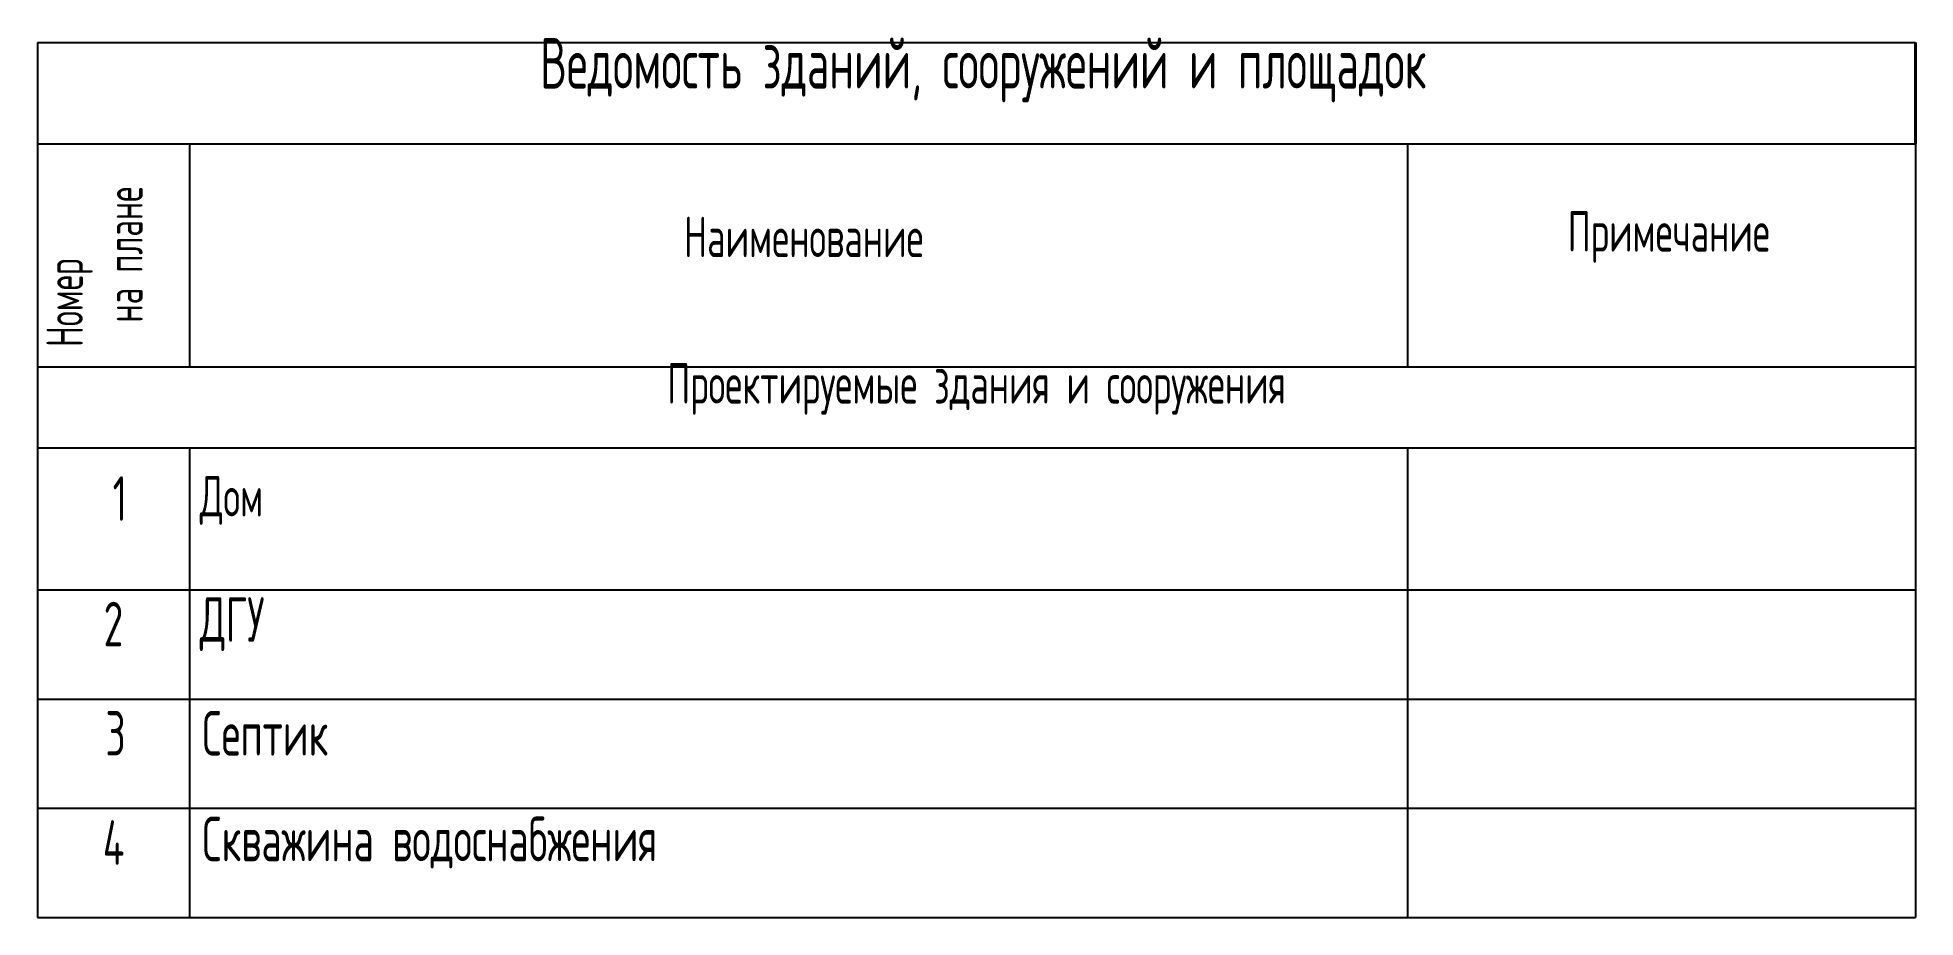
# Model space of a CAD drawing. Header units: millimetres. Extents: x -38123668 to 659, y -20516730 to 292.
# Drawn here: x -37174101 to -37081501, y -20460754 to -20417344 of the extents above.
import ezdxf

# ---------------------------------------------------------------- set-up
doc = ezdxf.new("R2010")
doc.units = ezdxf.units.MM
for name, color, linetype, lineweight in [('ГП_Таблицы_Ном._пера__7', 7, 'CONTINUOUS', 25), ('Новый_ГП_Таблицы_Ном._пера__13', 255, 'CONTINUOUS', 40), ('Новый_ГП_Таблицы_Ном._пера__7', 7, 'CONTINUOUS', 25)]:
    doc.layers.add(name, color=color, linetype=linetype, lineweight=lineweight)
doc.styles.add('СГЕНЕРИР_СТИЛЬ_7', font='СГЕНЕРИР_СТИЛЬ_7')
doc.styles.add('СГЕНЕРИР_СТИЛЬ_8', font='СГЕНЕРИР_СТИЛЬ_8')

msp = doc.modelspace()

# ---------------------------------------------------------------- linework, layer by layer
at = {"layer": 'ГП_Таблицы_Ном._пера__7', "color": 7, "linetype": 'CONTINUOUS', "lineweight": 25}
for p, q in [((-37174101, -20417590), (-37081501, -20417590)), ((-37081501, -20417590), (-37081501, -20422590))]:
    msp.add_line(p, q, dxfattribs=at)
at = {"layer": 'Новый_ГП_Таблицы_Ном._пера__13', "color": 255, "linetype": 'CONTINUOUS', "lineweight": 40}
msp.add_line((-37081501, -20417590), (-37081501, -20422590), dxfattribs=at)
at = {"layer": 'Новый_ГП_Таблицы_Ном._пера__7', "color": 7, "linetype": 'CONTINUOUS', "lineweight": 25}
for p, q in [((-37174101, -20417590), (-37174101, -20422590)), ((-37174101, -20422590), (-37174101, -20460754)), ((-37174101, -20422590), (-37081501, -20422590)), ((-37166601, -20422590), (-37166601, -20433590)), ((-37106551, -20422590), (-37106551, -20433590)), ((-37081501, -20422590), (-37081501, -20460754)), ((-37174101, -20433590), (-37081501, -20433590)), ((-37174101, -20437590), (-37081501, -20437590)), ((-37166601, -20437590), (-37166601, -20460754)), ((-37106551, -20437590), (-37106551, -20460754)), ((-37174101, -20444590), (-37081501, -20444590)), ((-37174101, -20449978), (-37081501, -20449978)), ((-37174101, -20455366), (-37081501, -20455366)), ((-37174101, -20460754), (-37081501, -20460754))]:
    msp.add_line(p, q, dxfattribs=at)

# ---------------------------------------------------------------- texts
at = {"layer": 'Новый_ГП_Таблицы_Ном._пера__7', "color": 7, "linetype": 'CONTINUOUS', "lineweight": 25, "attachment_point": 4}
for s, insert, char_height, width, style in [('{\\pql;\\fGOST_type_A|b0|i0|c0|p0;\\W0.780000;Ведомость зданий, сооружений и площадок}', (-37149321, -20418951), 2500, 132569.44, 'СГЕНЕРИР_СТИЛЬ_7'), ('{\\pql;\\fGOST_type_A|b0|i0|c0|p0;\\W0.800000;Наименование}', (-37142226, -20427179), 2000, 74833.33, 'СГЕНЕРИР_СТИЛЬ_8'), ('{\\pql;\\fGOST_type_A|b0|i0|c0|p0;\\W0.800000;Примечание}', (-37098652, -20427179), 2000, 72611.11, 'СГЕНЕРИР_СТИЛЬ_8'), ('{\\pql;\\fGOST_type_A|b0|i0|c0|p0;\\W0.800000;Проектируемые здания и сооружения}', (-37143056, -20434679), 2000, 99333.33, 'СГЕНЕРИР_СТИЛЬ_8'), ('{\\pql;\\fGOST_type_A|b0|i0|c0|p0;\\W0.800000;1}', (-37170398, -20440087), 2200, 68872.22, 'СГЕНЕРИР_СТИЛЬ_8'), ('{\\pql;\\fGOST_type_A|b0|i0|c0|p0;\\W0.800000;Дом}', (-37166101, -20440179), 2000, 64833.33, 'СГЕНЕРИР_СТИЛЬ_8'), ('{\\pql;\\fGOST_type_A|b0|i0|c0|p0;\\W0.800000;ДГУ}', (-37166101, -20446281), 2200, 71316.67, 'СГЕНЕРИР_СТИЛЬ_8'), ('{\\pql;\\fGOST_type_A|b0|i0|c0|p0;\\W0.800000;2}', (-37170845, -20446281), 2200, 69361.11, 'СГЕНЕРИР_СТИЛЬ_8'), ('{\\pql;\\fGOST_type_A|b0|i0|c0|p0;\\W0.800000;3}', (-37170750, -20451669), 2200, 69361.11, 'СГЕНЕРИР_СТИЛЬ_8'), ('{\\pql;\\fGOST_type_A|b0|i0|c0|p0;\\W0.800000;Септик}', (-37165978, -20451669), 2200, 74983.33, 'СГЕНЕРИР_СТИЛЬ_8'), ('{\\pql;\\fGOST_type_A|b0|i0|c0|p0;\\W0.800000;4}', (-37170885, -20457057), 2200, 69605.56, 'СГЕНЕРИР_СТИЛЬ_8'), ('{\\pql;\\fGOST_type_A|b0|i0|c0|p0;\\W0.800000;Скважина водоснабжения}', (-37165978, -20457057), 2200, 94966.67, 'СГЕНЕРИР_СТИЛЬ_8')]:
    msp.add_mtext(s, dxfattribs=dict(at, insert=insert, char_height=char_height, width=width, style=style))
at = {"layer": 'Новый_ГП_Таблицы_Ном._пера__7', "color": 7, "linetype": 'CONTINUOUS', "lineweight": 25, "char_height": 1800, "attachment_point": 4, "rotation": 90, "style": 'СГЕНЕРИР_СТИЛЬ_8'}
for s, insert, width in [('{\\pql;\\fGOST_type_A|b0|i0|c0|p0;\\W0.800000;на плане}', (-37169822, -20431402), 63700), ('{\\pql;\\fGOST_type_A|b0|i0|c0|p0;\\W0.800000;Номер}', (-37172522, -20432609), 60350)]:
    msp.add_mtext(s, dxfattribs=dict(at, insert=insert, width=width))

doc.saveas('drawing.dxf')
